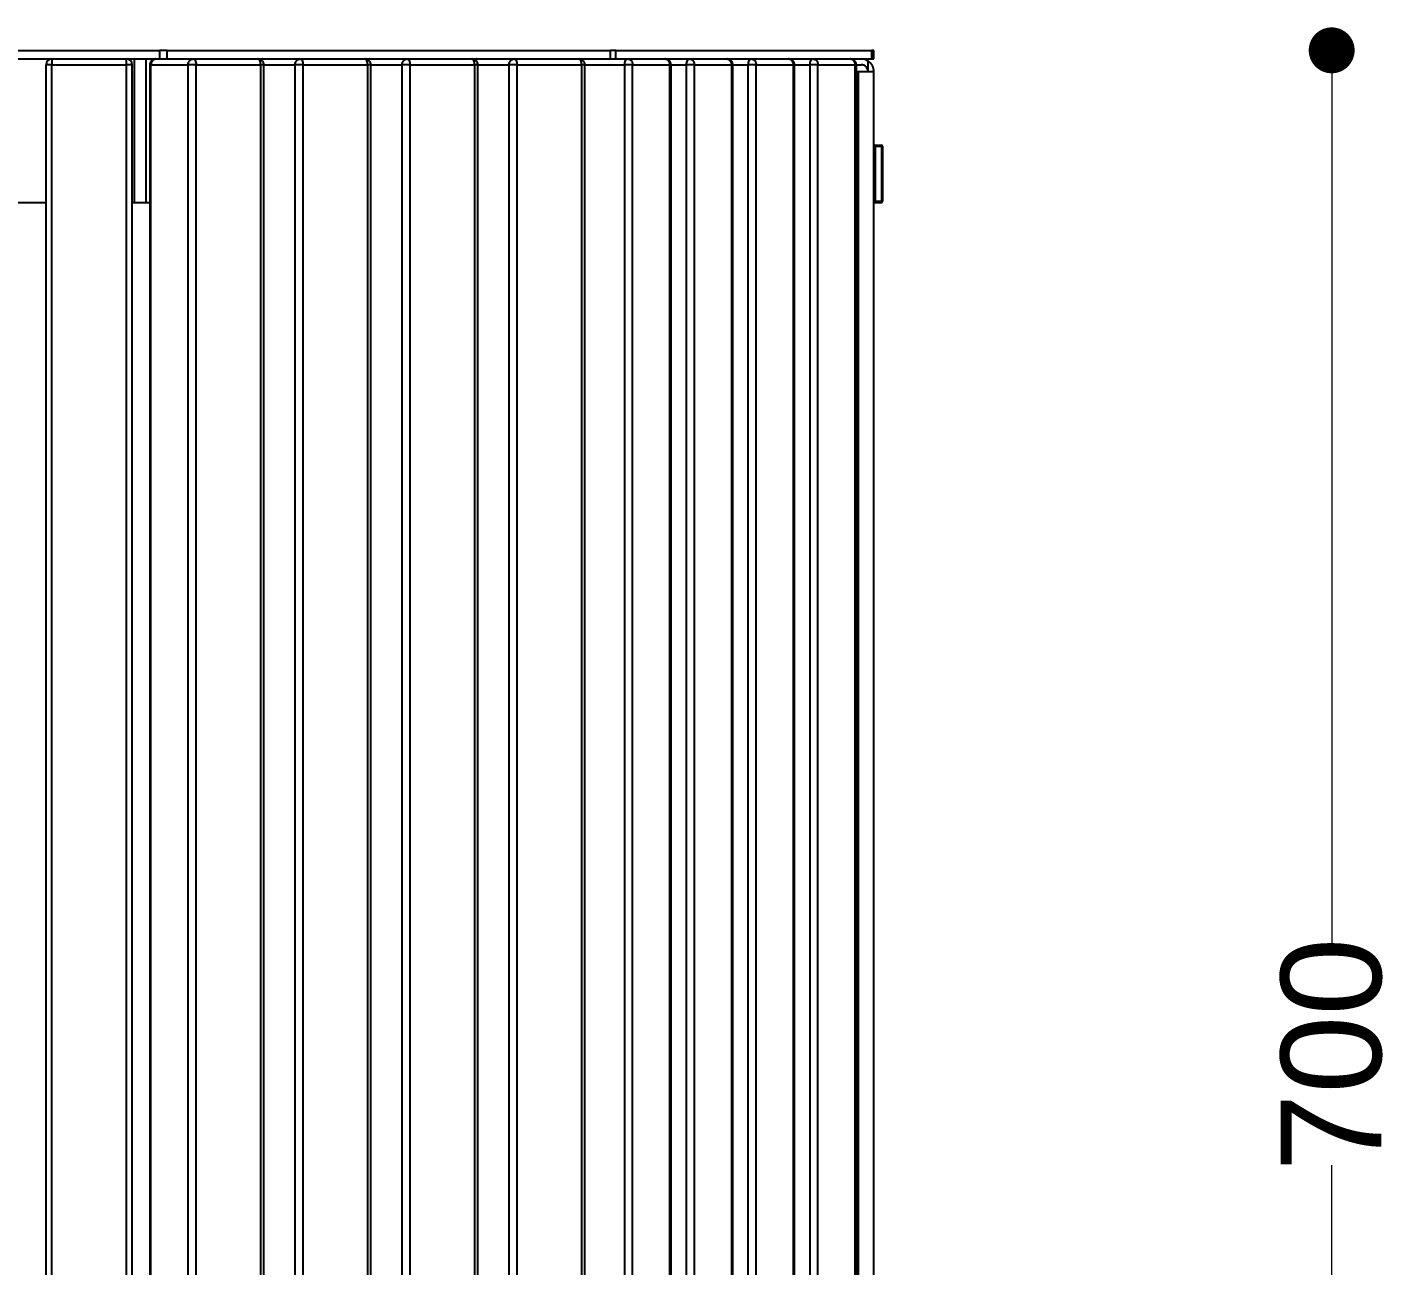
# Model space of a CAD drawing. Header units: millimetres. Extents: x 10366 to 13995, y 24552 to 29685.
# Drawn here: x 11172.3 to 11649.8, y 26531.5 to 26963 of the extents above; entities that cross this region are included whole.
import ezdxf

# ---------------------------------------------------------------- set-up
doc = ezdxf.new("R2010")
doc.units = ezdxf.units.MM
doc.header["$LTSCALE"] = 3
doc.layers.add('Default', color=7, linetype='Continuous')
doc.styles.get("Standard").update_dxf_attribs({"font": 'arial.ttf'})
doc.dimstyles.new('MATEUSZ', dxfattribs={"dimtxt": 35, "dimasz": 16, "dimexe": 0.18, "dimexo": 0.0625, "dimgap": 0.09, "dimtad": 0, "dimdec": 0, "dimdsep": 46, "dimtxsty": 'Standard', "dimblk": 'DOT', "dimcen": 0.09, "dimse1": 1, "dimse2": 1, "dimadec": 0, "dimazin": 0, "dimtfac": 1, "dimtdec": 0, "dimtofl": 0, "dimtmove": 0, "dimatfit": 3, "dimfxl": 1, "dimtolj": 1, "dimtzin": 0, "dimlwd": 9, "dimlwe": 9, "dimarcsym": 0})

# ---------------------------------------------------------------- blocks, each defined once
blk = doc.blocks.new('_Dot')
at = {"color": 0, "linetype": 'ByBlock', "lineweight": -2}
blk.add_line((-0.5, 0), (-1, 0), dxfattribs=at)
at = {"color": 0, "linetype": 'ByBlock', "const_width": 0.5}
blk.add_lwpolyline([(-0.25, 0, 1), (0.25, 0, 1)], format="xyb", close=True, dxfattribs=at)
blk = doc.blocks.new('*D27')
at = {"color": 0, "lineweight": 9, "transparency": 16777216}
for p, q in [((11626.85, 26938.99), (11626.85, 26643.54)), ((11626.85, 26270.99), (11626.85, 26566.43))]:
    blk.add_line(p, q, dxfattribs=at)
at = {"layer": 'Defpoints', "color": 0, "transparency": 16777216}
for p in [(11467.3, 26954.99), (11626.85, 26954.99), (11437.3, 26254.99)]:
    blk.add_point(p, dxfattribs=at)
at = {"color": 0, "lineweight": 9, "transparency": 16777216, "xscale": 16, "yscale": 16, "zscale": 16}
for p, rotation in [((11626.85, 26954.99), 90), ((11626.85, 26254.99), 270)]:
    blk.add_blockref('_Dot', p, dxfattribs=dict(at, rotation=rotation))
at = {"color": 0, "transparency": 16777216, "insert": (11626.85, 26604.99), "char_height": 35, "attachment_point": 5, "rotation": 90}
blk.add_mtext('\\A1;700', dxfattribs=at)

msp = doc.modelspace()

# ---------------------------------------------------------------- linework, layer by layer
at = {"layer": 'Default'}
for p, q in [((11039.98, 26954.99), (11218.47, 26954.99)), ((11218.47, 26951.99), (11218.47, 26954.99)), ((11220.97, 26954.99), (11375.55, 26954.99)), ((11220.97, 26951.99), (11220.97, 26954.99)), ((11375.55, 26951.99), (11375.55, 26954.99)), ((11377.38, 26954.99), (11466.63, 26954.99)), ((11377.38, 26951.99), (11377.38, 26954.99)), ((11466.63, 26951.99), (11466.63, 26954.99)), ((11467.3, 26951.99), (11467.3, 26954.99)), ((11039.98, 26951.99), (11218.47, 26951.99)), ((11178.81, 26329.5), (11178.81, 26949.99)), ((11180.81, 26949.99), (11206.81, 26949.99)), ((11180.81, 26329.5), (11180.81, 26949.99)), ((11206.81, 26329.5), (11206.81, 26949.99)), ((11208.81, 26329.5), (11208.81, 26949.99)), ((11209.63, 26901.99), (11209.63, 26951.99)), ((11213.64, 26901.99), (11213.64, 26951.99)), ((11215.07, 26329.5), (11215.07, 26949.99)), ((11215.34, 26949.99), (11228.34, 26949.99)), ((11215.34, 26329.5), (11215.34, 26949.99)), ((11220.97, 26951.99), (11375.55, 26951.99)), ((11228.34, 26329.5), (11228.34, 26949.99)), ((11231.07, 26949.99), (11253.59, 26949.99)), ((11231.07, 26329.5), (11231.07, 26949.99)), ((11253.59, 26329.5), (11253.59, 26949.99)), ((11254.59, 26949.99), (11265.63, 26949.99)), ((11254.59, 26949.99), (11254.59, 26329.5)), ((11265.63, 26329.5), (11265.63, 26949.99)), ((11268.36, 26949.99), (11290.88, 26949.99)), ((11268.36, 26329.5), (11268.36, 26949.99)), ((11290.88, 26329.5), (11290.88, 26949.99)), ((11291.88, 26949.99), (11302.92, 26949.99)), ((11291.88, 26949.99), (11291.88, 26329.5)), ((11302.92, 26329.5), (11302.92, 26949.99)), ((11305.65, 26949.99), (11328.17, 26949.99)), ((11305.65, 26329.5), (11305.65, 26949.99)), ((11328.17, 26329.5), (11328.17, 26949.99)), ((11329.17, 26949.99), (11340.21, 26949.99)), ((11329.17, 26949.99), (11329.17, 26329.5)), ((11340.21, 26329.5), (11340.21, 26949.99)), ((11342.94, 26949.99), (11365.46, 26949.99)), ((11342.94, 26329.5), (11342.94, 26949.99)), ((11365.46, 26329.5), (11365.46, 26949.99)), ((11366.46, 26949.99), (11380.48, 26949.99)), ((11366.46, 26949.99), (11366.46, 26329.5)), ((11377.38, 26951.99), (11466.63, 26951.99)), ((11380.48, 26329.5), (11380.48, 26949.99)), ((11383.21, 26949.99), (11396.21, 26949.99)), ((11383.21, 26329.5), (11383.21, 26949.99)), ((11396.21, 26949.99), (11402.01, 26949.99)), ((11396.21, 26329.5), (11396.21, 26949.99)), ((11396.48, 26949.99), (11396.48, 26329.5)), ((11402.01, 26329.5), (11402.01, 26949.99)), ((11404.74, 26949.99), (11417.74, 26949.99)), ((11404.74, 26329.5), (11404.74, 26949.99)), ((11417.74, 26329.5), (11417.74, 26949.99)), ((11417.97, 26949.99), (11423.54, 26949.99)), ((11418.01, 26949.99), (11418.01, 26329.5)), ((11423.54, 26329.5), (11423.54, 26949.99)), ((11426.27, 26949.99), (11439.27, 26949.99)), ((11426.27, 26329.5), (11426.27, 26949.99)), ((11439.27, 26949.99), (11445.07, 26949.99)), ((11439.27, 26329.5), (11439.27, 26949.99)), ((11439.54, 26949.99), (11439.54, 26329.5)), ((11445.07, 26329.5), (11445.07, 26949.99)), ((11447.8, 26949.99), (11460.8, 26949.99)), ((11447.8, 26329.5), (11447.8, 26949.99)), ((11460.8, 26329.5), (11460.8, 26949.99)), ((11460.8, 26949.99), (11462.81, 26949.99)), ((11461.97, 26947.5), (11460.8, 26947.5)), ((11461.07, 26949.99), (11461.07, 26329.5)), ((11461.97, 26331.99), (11461.97, 26947.5)), ((11465.3, 26947.5), (11465.3, 26951.23)), ((11467.3, 26331.99), (11467.3, 26947.5)), ((11467.7, 26921.99), (11469.9, 26921.99)), ((11467.7, 26921.59), (11467.7, 26902.39)), ((11467.7, 26921.59), (11469.9, 26921.59)), ((11469.9, 26921.59), (11469.9, 26902.39)), ((11470.3, 26921.59), (11470.3, 26902.39)), ((11165.76, 26901.99), (11178.81, 26901.99)), ((11208.81, 26901.99), (11209.63, 26901.99)), ((11213.64, 26901.99), (11215.34, 26901.99)), ((11467.7, 26902.39), (11469.9, 26902.39)), ((11467.7, 26901.99), (11469.9, 26901.99))]:
    msp.add_line(p, q, dxfattribs=at)
for points in [[(11220.97, 26954.99, 0), (11218.47, 26954.99, 0)], [(11377.38, 26954.99, 0), (11375.55, 26954.99, 0)], [(11467.3, 26954.99, 0), (11467.3, 26954.99, 0), (11467.3, 26954.99, 0), (11467.3, 26954.99, 0), (11467.3, 26954.99, 0), (11467.3, 26954.99, 0), (11467.3, 26954.99, 0), (11467.3, 26954.99, 0), (11467.3, 26954.99, 0), (11467.3, 26954.99, 0), (11467.3, 26954.99, 0), (11467.3, 26954.99, 0), (11467.3, 26954.99, 0), (11467.3, 26954.99, 0), (11467.3, 26954.99, 0), (11467.28, 26954.99, 0), (11467.23, 26954.99, 0), (11466.63, 26954.99, 0)], [(11180.81, 26949.99, 0), (11178.81, 26949.99, 0)], [(11180.81, 26951.99, 0), (11180.81, 26951.99, 0), (11180.81, 26951.99, 0), (11180.81, 26951.99, 0), (11180.81, 26951.99, 0), (11180.81, 26951.99, 0), (11180.81, 26951.99, 0), (11180.81, 26951.99, 0), (11180.81, 26951.99, 0), (11180.81, 26951.99, 0), (11180.81, 26951.99, 0), (11180.81, 26951.99, 0), (11180.81, 26951.98, 0), (11180.81, 26951.98, 0), (11180.81, 26951.97, 0), (11180.81, 26951.93, 0), (11180.81, 26951.74, 0), (11180.81, 26949.99, 0)], [(11206.81, 26949.99, 0), (11206.81, 26951.99, 0)], [(11208.81, 26949.99, 0), (11208.81, 26949.99, 0), (11208.81, 26949.99, 0), (11208.81, 26949.99, 0), (11208.81, 26949.99, 0), (11208.81, 26949.99, 0), (11208.81, 26949.99, 0), (11208.81, 26949.99, 0), (11208.81, 26949.99, 0), (11208.81, 26949.99, 0), (11208.81, 26949.99, 0), (11208.81, 26949.99, 0), (11208.81, 26949.99, 0), (11208.81, 26949.99, 0), (11208.8, 26949.99, 0), (11208.76, 26949.99, 0), (11208.57, 26949.99, 0), (11206.81, 26949.99, 0)], [(11215.07, 26949.99, 0), (11215.08, 26950.19, 0), (11215.11, 26950.38, 0), (11215.16, 26950.58, 0), (11215.23, 26950.77, 0), (11215.32, 26950.95, 0), (11215.43, 26951.12, 0), (11215.55, 26951.28, 0), (11215.68, 26951.42, 0), (11215.83, 26951.55, 0), (11215.99, 26951.66, 0), (11216.15, 26951.76, 0), (11216.32, 26951.84, 0), (11216.5, 26951.9, 0), (11216.69, 26951.95, 0), (11216.88, 26951.98, 0), (11217.07, 26951.99, 0)], [(11217.07, 26951.99, 0), (11216.92, 26951.98, 0), (11216.76, 26951.95, 0), (11216.6, 26951.91, 0), (11216.43, 26951.84, 0), (11216.28, 26951.76, 0), (11216.12, 26951.66, 0), (11215.98, 26951.54, 0), (11215.85, 26951.4, 0), (11215.73, 26951.25, 0), (11215.62, 26951.08, 0), (11215.53, 26950.9, 0), (11215.46, 26950.72, 0), (11215.41, 26950.54, 0), (11215.37, 26950.35, 0), (11215.34, 26949.99, 0)], [(11218.47, 26951.99, 0), (11220.97, 26951.99, 0)], [(11228.34, 26949.99, 0), (11228.37, 26950.35, 0), (11228.46, 26950.72, 0), (11228.53, 26950.9, 0), (11228.62, 26951.08, 0), (11228.73, 26951.25, 0), (11228.85, 26951.4, 0), (11228.98, 26951.54, 0), (11229.12, 26951.66, 0), (11229.28, 26951.76, 0), (11229.43, 26951.84, 0), (11229.6, 26951.91, 0), (11229.76, 26951.95, 0), (11229.92, 26951.98, 0), (11230.07, 26951.99, 0)], [(11231.07, 26949.99, 0), (11228.34, 26949.99, 0)], [(11230.07, 26951.99, 0), (11230.12, 26951.98, 0), (11230.16, 26951.98, 0), (11230.21, 26951.97, 0), (11230.3, 26951.93, 0), (11230.39, 26951.88, 0), (11230.49, 26951.81, 0), (11230.58, 26951.71, 0), (11230.66, 26951.6, 0), (11230.74, 26951.47, 0), (11230.88, 26951.16, 0), (11230.98, 26950.81, 0), (11231.05, 26950.44, 0), (11231.07, 26949.99, 0)], [(11253.59, 26949.99, 0), (11253.57, 26950.35, 0), (11253.52, 26950.72, 0), (11253.43, 26951.08, 0), (11253.3, 26951.4, 0), (11253.22, 26951.54, 0), (11253.14, 26951.66, 0), (11253.05, 26951.76, 0), (11252.96, 26951.84, 0), (11252.86, 26951.91, 0), (11252.77, 26951.95, 0), (11252.72, 26951.97, 0), (11252.68, 26951.98, 0), (11252.63, 26951.98, 0), (11252.59, 26951.99, 0)], [(11252.59, 26951.99, 0), (11252.75, 26951.98, 0), (11252.92, 26951.95, 0), (11253.09, 26951.9, 0), (11253.25, 26951.83, 0)], [(11252.59, 26951.99, 0), (11252.77, 26951.98, 0), (11252.96, 26951.95, 0), (11253.14, 26951.91, 0), (11253.31, 26951.85, 0), (11253.48, 26951.77, 0), (11253.65, 26951.68, 0), (11253.81, 26951.57, 0), (11253.96, 26951.44, 0), (11254.1, 26951.3, 0), (11254.22, 26951.14, 0), (11254.33, 26950.97, 0), (11254.42, 26950.79, 0), (11254.49, 26950.6, 0), (11254.55, 26950.39, 0), (11254.58, 26950.19, 0), (11254.59, 26949.99, 0)], [(11254.36, 26951.99, 0), (11254.22, 26951.98, 0), (11254.08, 26951.96, 0), (11253.93, 26951.92, 0), (11253.79, 26951.87, 0), (11253.64, 26951.81, 0), (11253.5, 26951.72, 0), (11253.37, 26951.62, 0), (11253.24, 26951.51, 0)], [(11253.27, 26951.66, 0), (11253.52, 26951.8, 0), (11253.79, 26951.9, 0), (11254.07, 26951.96, 0), (11254.36, 26951.99, 0)], [(11254.59, 26949.99, 0), (11254.59, 26949.99, 0), (11254.59, 26949.99, 0), (11254.59, 26949.99, 0), (11254.59, 26949.99, 0), (11254.59, 26949.99, 0), (11254.59, 26949.99, 0), (11254.59, 26949.99, 0), (11254.59, 26949.99, 0), (11254.59, 26949.99, 0), (11254.59, 26949.99, 0), (11254.59, 26949.99, 0), (11254.59, 26949.99, 0), (11254.58, 26949.99, 0), (11254.56, 26949.99, 0), (11254.31, 26949.99, 0), (11253.59, 26949.99, 0)], [(11265.63, 26949.99, 0), (11265.66, 26950.35, 0), (11265.75, 26950.72, 0), (11265.82, 26950.9, 0), (11265.91, 26951.08, 0), (11266.02, 26951.25, 0), (11266.14, 26951.4, 0), (11266.27, 26951.54, 0), (11266.41, 26951.66, 0), (11266.57, 26951.76, 0), (11266.72, 26951.84, 0), (11266.88, 26951.91, 0), (11267.05, 26951.95, 0), (11267.21, 26951.98, 0), (11267.36, 26951.99, 0)], [(11268.36, 26949.99, 0), (11265.63, 26949.99, 0)], [(11267.36, 26951.99, 0), (11267.41, 26951.98, 0), (11267.45, 26951.98, 0), (11267.5, 26951.97, 0), (11267.59, 26951.93, 0), (11267.68, 26951.88, 0), (11267.78, 26951.81, 0), (11267.87, 26951.71, 0), (11267.95, 26951.6, 0), (11268.03, 26951.47, 0), (11268.17, 26951.16, 0), (11268.27, 26950.81, 0), (11268.33, 26950.44, 0), (11268.36, 26949.99, 0)], [(11290.88, 26949.99, 0), (11290.86, 26950.35, 0), (11290.81, 26950.72, 0), (11290.71, 26951.08, 0), (11290.59, 26951.4, 0), (11290.51, 26951.54, 0), (11290.43, 26951.66, 0), (11290.34, 26951.76, 0), (11290.25, 26951.84, 0), (11290.15, 26951.91, 0), (11290.06, 26951.95, 0), (11290.01, 26951.97, 0), (11289.97, 26951.98, 0), (11289.92, 26951.98, 0), (11289.88, 26951.99, 0)], [(11289.88, 26951.99, 0), (11290.07, 26951.97, 0), (11290.26, 26951.94, 0), (11290.46, 26951.87, 0), (11290.65, 26951.77, 0)], [(11289.88, 26951.99, 0), (11290.06, 26951.98, 0), (11290.25, 26951.95, 0), (11290.43, 26951.91, 0), (11290.6, 26951.85, 0), (11290.77, 26951.77, 0), (11290.94, 26951.68, 0), (11291.1, 26951.57, 0), (11291.25, 26951.44, 0), (11291.39, 26951.3, 0), (11291.51, 26951.14, 0), (11291.62, 26950.97, 0), (11291.71, 26950.79, 0), (11291.78, 26950.6, 0), (11291.84, 26950.39, 0), (11291.87, 26950.19, 0), (11291.88, 26949.99, 0)], [(11291.65, 26951.99, 0), (11291.51, 26951.98, 0), (11291.36, 26951.96, 0), (11291.21, 26951.92, 0), (11291.06, 26951.86, 0), (11290.91, 26951.79, 0), (11290.76, 26951.7, 0), (11290.63, 26951.6, 0), (11290.5, 26951.48, 0)], [(11290.66, 26951.72, 0), (11290.89, 26951.83, 0), (11291.13, 26951.92, 0), (11291.39, 26951.97, 0), (11291.65, 26951.99, 0)], [(11291.88, 26949.99, 0), (11291.88, 26949.99, 0), (11291.88, 26949.99, 0), (11291.88, 26949.99, 0), (11291.88, 26949.99, 0), (11291.88, 26949.99, 0), (11291.88, 26949.99, 0), (11291.88, 26949.99, 0), (11291.88, 26949.99, 0), (11291.88, 26949.99, 0), (11291.88, 26949.99, 0), (11291.88, 26949.99, 0), (11291.88, 26949.99, 0), (11291.87, 26949.99, 0), (11291.85, 26949.99, 0), (11291.6, 26949.99, 0), (11290.88, 26949.99, 0)], [(11302.92, 26949.99, 0), (11302.95, 26950.35, 0), (11303.04, 26950.72, 0), (11303.11, 26950.9, 0), (11303.2, 26951.08, 0), (11303.31, 26951.25, 0), (11303.43, 26951.4, 0), (11303.56, 26951.54, 0), (11303.7, 26951.66, 0), (11303.86, 26951.76, 0), (11304.01, 26951.84, 0), (11304.17, 26951.91, 0), (11304.34, 26951.95, 0), (11304.49, 26951.98, 0), (11304.65, 26951.99, 0)], [(11305.65, 26949.99, 0), (11302.92, 26949.99, 0)], [(11304.65, 26951.99, 0), (11304.7, 26951.98, 0), (11304.74, 26951.98, 0), (11304.79, 26951.97, 0), (11304.88, 26951.93, 0), (11304.97, 26951.88, 0), (11305.06, 26951.81, 0), (11305.15, 26951.71, 0), (11305.24, 26951.6, 0), (11305.32, 26951.47, 0), (11305.46, 26951.16, 0), (11305.56, 26950.81, 0), (11305.62, 26950.44, 0), (11305.65, 26949.99, 0)], [(11328.17, 26949.99, 0), (11328.15, 26950.35, 0), (11328.1, 26950.72, 0), (11328, 26951.08, 0), (11327.87, 26951.4, 0), (11327.8, 26951.54, 0), (11327.71, 26951.66, 0), (11327.63, 26951.76, 0), (11327.54, 26951.84, 0), (11327.44, 26951.91, 0), (11327.35, 26951.95, 0), (11327.3, 26951.97, 0), (11327.26, 26951.98, 0), (11327.21, 26951.98, 0), (11327.17, 26951.99, 0)], [(11327.17, 26951.99, 0), (11327.34, 26951.97, 0), (11327.52, 26951.94, 0), (11327.71, 26951.89, 0), (11327.89, 26951.8, 0)], [(11327.17, 26951.99, 0), (11327.35, 26951.98, 0), (11327.54, 26951.95, 0), (11327.72, 26951.91, 0), (11327.89, 26951.85, 0), (11328.06, 26951.77, 0), (11328.23, 26951.68, 0), (11328.39, 26951.57, 0), (11328.54, 26951.44, 0), (11328.68, 26951.3, 0), (11328.8, 26951.14, 0), (11328.91, 26950.97, 0), (11329, 26950.79, 0), (11329.07, 26950.6, 0), (11329.13, 26950.39, 0), (11329.16, 26950.19, 0), (11329.17, 26949.99, 0)], [(11328.94, 26951.99, 0), (11328.8, 26951.98, 0), (11328.67, 26951.96, 0), (11328.53, 26951.93, 0), (11328.39, 26951.88, 0), (11328.25, 26951.82, 0), (11328.11, 26951.74, 0), (11327.98, 26951.65, 0), (11327.85, 26951.54, 0)], [(11327.89, 26951.69, 0), (11328.13, 26951.82, 0), (11328.39, 26951.91, 0), (11328.66, 26951.97, 0), (11328.94, 26951.99, 0)], [(11328.9, 26949.99, 0), (11329.15, 26949.99, 0), (11329.17, 26949.99, 0), (11329.17, 26949.99, 0), (11329.17, 26949.99, 0), (11329.17, 26949.99, 0), (11329.17, 26949.99, 0), (11329.17, 26949.99, 0), (11329.17, 26949.99, 0), (11329.17, 26949.99, 0), (11329.17, 26949.99, 0), (11329.17, 26949.99, 0), (11329.17, 26949.99, 0), (11329.17, 26949.99, 0), (11329.17, 26949.99, 0), (11329.17, 26949.99, 0), (11329.17, 26949.99, 0), (11329.17, 26949.99, 0), (11329.17, 26949.99, 0), (11329.17, 26949.99, 0), (11329.17, 26949.99, 0), (11329.16, 26949.99, 0), (11329.15, 26949.99, 0), (11329.01, 26949.99, 0), (11328.17, 26949.99, 0)], [(11340.21, 26949.99, 0), (11340.24, 26950.35, 0), (11340.33, 26950.72, 0), (11340.4, 26950.9, 0), (11340.49, 26951.08, 0), (11340.6, 26951.25, 0), (11340.72, 26951.4, 0), (11340.85, 26951.54, 0), (11340.99, 26951.66, 0), (11341.14, 26951.76, 0), (11341.3, 26951.84, 0), (11341.46, 26951.91, 0), (11341.62, 26951.95, 0), (11341.78, 26951.98, 0), (11341.94, 26951.99, 0)], [(11342.94, 26949.99, 0), (11340.21, 26949.99, 0)], [(11341.94, 26951.99, 0), (11341.98, 26951.98, 0), (11342.03, 26951.98, 0), (11342.08, 26951.97, 0), (11342.17, 26951.93, 0), (11342.26, 26951.88, 0), (11342.35, 26951.81, 0), (11342.44, 26951.71, 0), (11342.53, 26951.6, 0), (11342.61, 26951.47, 0), (11342.75, 26951.16, 0), (11342.85, 26950.81, 0), (11342.91, 26950.44, 0), (11342.94, 26949.99, 0)], [(11365.46, 26949.99, 0), (11365.44, 26950.35, 0), (11365.39, 26950.72, 0), (11365.29, 26951.08, 0), (11365.16, 26951.4, 0), (11365.09, 26951.54, 0), (11365, 26951.66, 0), (11364.92, 26951.76, 0), (11364.82, 26951.84, 0), (11364.73, 26951.91, 0), (11364.64, 26951.95, 0), (11364.59, 26951.97, 0), (11364.55, 26951.98, 0), (11364.5, 26951.98, 0), (11364.46, 26951.99, 0)], [(11364.46, 26951.99, 0), (11364.62, 26951.98, 0), (11364.78, 26951.95, 0), (11364.95, 26951.9, 0), (11365.11, 26951.84, 0)], [(11364.46, 26951.99, 0), (11364.64, 26951.98, 0), (11364.83, 26951.95, 0), (11365.01, 26951.91, 0), (11365.18, 26951.85, 0), (11365.35, 26951.77, 0), (11365.52, 26951.68, 0), (11365.68, 26951.57, 0), (11365.83, 26951.44, 0), (11365.97, 26951.3, 0), (11366.09, 26951.14, 0), (11366.2, 26950.97, 0), (11366.29, 26950.79, 0), (11366.36, 26950.6, 0), (11366.41, 26950.39, 0), (11366.45, 26950.19, 0), (11366.46, 26949.99, 0)], [(11366.46, 26949.99, 0), (11366.46, 26949.99, 0), (11366.46, 26949.99, 0), (11366.46, 26949.99, 0), (11366.46, 26949.99, 0), (11366.46, 26949.99, 0), (11366.46, 26949.99, 0), (11366.46, 26949.99, 0), (11366.46, 26949.99, 0), (11366.46, 26949.99, 0), (11366.46, 26949.99, 0), (11366.46, 26949.99, 0), (11366.45, 26949.99, 0), (11366.45, 26949.99, 0), (11366.43, 26949.99, 0), (11366.18, 26949.99, 0), (11365.46, 26949.99, 0)], [(11375.55, 26951.99, 0), (11377.38, 26951.99, 0)], [(11380.48, 26949.99, 0), (11380.5, 26950.35, 0), (11380.55, 26950.72, 0), (11380.65, 26951.08, 0), (11380.78, 26951.4, 0), (11380.85, 26951.54, 0), (11380.94, 26951.66, 0), (11381.02, 26951.76, 0), (11381.11, 26951.84, 0), (11381.21, 26951.91, 0), (11381.3, 26951.95, 0), (11381.35, 26951.97, 0), (11381.39, 26951.98, 0), (11381.44, 26951.98, 0), (11381.48, 26951.99, 0)], [(11383.21, 26949.99, 0), (11380.48, 26949.99, 0)], [(11381.48, 26951.99, 0), (11381.64, 26951.98, 0), (11381.8, 26951.95, 0), (11381.96, 26951.91, 0), (11382.12, 26951.84, 0), (11382.28, 26951.76, 0), (11382.43, 26951.66, 0), (11382.57, 26951.54, 0), (11382.71, 26951.4, 0), (11382.83, 26951.25, 0), (11382.93, 26951.08, 0), (11383.02, 26950.9, 0), (11383.09, 26950.72, 0), (11383.15, 26950.54, 0), (11383.19, 26950.35, 0), (11383.21, 26949.99, 0)], [(11396.21, 26949.99, 0), (11396.19, 26950.35, 0), (11396.09, 26950.72, 0), (11396.02, 26950.9, 0), (11395.93, 26951.08, 0), (11395.83, 26951.25, 0), (11395.71, 26951.4, 0), (11395.57, 26951.54, 0), (11395.43, 26951.66, 0), (11395.28, 26951.76, 0), (11395.12, 26951.84, 0), (11394.96, 26951.91, 0), (11394.8, 26951.95, 0), (11394.64, 26951.98, 0), (11394.48, 26951.99, 0)], [(11394.48, 26951.99, 0), (11394.67, 26951.98, 0), (11394.86, 26951.95, 0), (11395.04, 26951.91, 0), (11395.22, 26951.84, 0), (11395.4, 26951.76, 0), (11395.57, 26951.67, 0), (11395.73, 26951.55, 0), (11395.87, 26951.42, 0), (11396.01, 26951.28, 0), (11396.13, 26951.12, 0), (11396.23, 26950.95, 0), (11396.32, 26950.77, 0), (11396.39, 26950.58, 0), (11396.44, 26950.39, 0), (11396.47, 26950.19, 0), (11396.48, 26949.99, 0)], [(11402.01, 26949.99, 0), (11402.03, 26950.35, 0), (11402.08, 26950.72, 0), (11402.17, 26951.08, 0), (11402.3, 26951.4, 0), (11402.38, 26951.54, 0), (11402.46, 26951.66, 0), (11402.55, 26951.76, 0), (11402.64, 26951.84, 0), (11402.74, 26951.91, 0), (11402.83, 26951.95, 0), (11402.88, 26951.97, 0), (11402.92, 26951.98, 0), (11402.97, 26951.98, 0), (11403.01, 26951.99, 0)], [(11404.74, 26949.99, 0), (11402.01, 26949.99, 0)], [(11403.01, 26951.99, 0), (11403.17, 26951.98, 0), (11403.33, 26951.95, 0), (11403.49, 26951.91, 0), (11403.65, 26951.84, 0), (11403.81, 26951.76, 0), (11403.96, 26951.66, 0), (11404.1, 26951.54, 0), (11404.24, 26951.4, 0), (11404.36, 26951.25, 0), (11404.46, 26951.08, 0), (11404.55, 26950.9, 0), (11404.62, 26950.72, 0), (11404.68, 26950.54, 0), (11404.71, 26950.35, 0), (11404.74, 26949.99, 0)], [(11417.74, 26949.99, 0), (11417.71, 26950.35, 0), (11417.62, 26950.72, 0), (11417.55, 26950.9, 0), (11417.46, 26951.08, 0), (11417.36, 26951.25, 0), (11417.24, 26951.4, 0), (11417.1, 26951.54, 0), (11416.96, 26951.66, 0), (11416.81, 26951.76, 0), (11416.65, 26951.84, 0), (11416.49, 26951.91, 0), (11416.33, 26951.95, 0), (11416.17, 26951.98, 0), (11416.01, 26951.99, 0)], [(11416.01, 26951.99, 0), (11416.2, 26951.98, 0), (11416.39, 26951.95, 0), (11416.57, 26951.91, 0), (11416.75, 26951.84, 0), (11416.93, 26951.76, 0), (11417.09, 26951.67, 0), (11417.25, 26951.55, 0), (11417.4, 26951.42, 0), (11417.54, 26951.28, 0), (11417.66, 26951.12, 0), (11417.76, 26950.95, 0), (11417.85, 26950.77, 0), (11417.92, 26950.58, 0), (11417.97, 26950.39, 0), (11418, 26950.19, 0), (11418.01, 26949.99, 0)], [(11423.54, 26949.99, 0), (11423.56, 26950.35, 0), (11423.61, 26950.72, 0), (11423.7, 26951.08, 0), (11423.83, 26951.4, 0), (11423.91, 26951.54, 0), (11423.99, 26951.66, 0), (11424.08, 26951.76, 0), (11424.17, 26951.84, 0), (11424.27, 26951.91, 0), (11424.36, 26951.95, 0), (11424.4, 26951.97, 0), (11424.45, 26951.98, 0), (11424.5, 26951.98, 0), (11424.54, 26951.99, 0)], [(11426.27, 26949.99, 0), (11423.54, 26949.99, 0)], [(11424.54, 26951.99, 0), (11424.7, 26951.98, 0), (11424.86, 26951.95, 0), (11425.02, 26951.91, 0), (11425.18, 26951.84, 0), (11425.34, 26951.76, 0), (11425.49, 26951.66, 0), (11425.63, 26951.54, 0), (11425.77, 26951.4, 0), (11425.89, 26951.25, 0), (11425.99, 26951.08, 0), (11426.08, 26950.9, 0), (11426.15, 26950.72, 0), (11426.21, 26950.54, 0), (11426.24, 26950.35, 0), (11426.27, 26949.99, 0)], [(11439.27, 26949.99, 0), (11439.24, 26950.35, 0), (11439.15, 26950.72, 0), (11439.08, 26950.9, 0), (11438.99, 26951.08, 0), (11438.89, 26951.25, 0), (11438.77, 26951.4, 0), (11438.63, 26951.54, 0), (11438.49, 26951.66, 0), (11438.34, 26951.76, 0), (11438.18, 26951.84, 0), (11438.02, 26951.91, 0), (11437.86, 26951.95, 0), (11437.7, 26951.98, 0), (11437.54, 26951.99, 0)], [(11437.54, 26951.99, 0), (11437.73, 26951.98, 0), (11437.91, 26951.95, 0), (11438.1, 26951.91, 0), (11438.28, 26951.84, 0), (11438.46, 26951.76, 0), (11438.62, 26951.67, 0), (11438.78, 26951.55, 0), (11438.93, 26951.42, 0), (11439.07, 26951.28, 0), (11439.19, 26951.12, 0), (11439.29, 26950.95, 0), (11439.38, 26950.77, 0), (11439.45, 26950.58, 0), (11439.5, 26950.39, 0), (11439.53, 26950.19, 0), (11439.54, 26949.99, 0)], [(11445.07, 26949.99, 0), (11445.09, 26950.35, 0), (11445.14, 26950.72, 0), (11445.23, 26951.08, 0), (11445.36, 26951.4, 0), (11445.44, 26951.54, 0), (11445.52, 26951.66, 0), (11445.61, 26951.76, 0), (11445.7, 26951.84, 0), (11445.79, 26951.91, 0), (11445.89, 26951.95, 0), (11445.93, 26951.97, 0), (11445.98, 26951.98, 0), (11446.02, 26951.98, 0), (11446.07, 26951.99, 0)], [(11447.8, 26949.99, 0), (11445.07, 26949.99, 0)], [(11446.07, 26951.99, 0), (11446.23, 26951.98, 0), (11446.38, 26951.95, 0), (11446.55, 26951.91, 0), (11446.71, 26951.84, 0), (11446.86, 26951.76, 0), (11447.02, 26951.66, 0), (11447.16, 26951.54, 0), (11447.29, 26951.4, 0), (11447.41, 26951.25, 0), (11447.52, 26951.08, 0), (11447.61, 26950.9, 0), (11447.68, 26950.72, 0), (11447.73, 26950.54, 0), (11447.77, 26950.35, 0), (11447.8, 26949.99, 0)], [(11460.8, 26949.99, 0), (11460.77, 26950.35, 0), (11460.68, 26950.72, 0), (11460.61, 26950.9, 0), (11460.52, 26951.08, 0), (11460.41, 26951.25, 0), (11460.29, 26951.4, 0), (11460.16, 26951.54, 0), (11460.02, 26951.66, 0), (11459.86, 26951.76, 0), (11459.71, 26951.84, 0), (11459.55, 26951.91, 0), (11459.38, 26951.95, 0), (11459.23, 26951.98, 0), (11459.07, 26951.99, 0)], [(11459.07, 26951.99, 0), (11459.26, 26951.98, 0), (11459.44, 26951.95, 0), (11459.63, 26951.91, 0), (11459.81, 26951.84, 0), (11459.99, 26951.76, 0), (11460.15, 26951.67, 0), (11460.31, 26951.55, 0), (11460.46, 26951.42, 0), (11460.6, 26951.28, 0), (11460.72, 26951.12, 0), (11460.82, 26950.95, 0), (11460.91, 26950.77, 0), (11460.98, 26950.58, 0), (11461.03, 26950.39, 0), (11461.06, 26950.19, 0), (11461.07, 26949.99, 0)], [(11467.3, 26947.5, 0), (11467.3, 26947.5, 0), (11467.3, 26947.5, 0), (11467.3, 26947.5, 0), (11467.3, 26947.5, 0), (11467.3, 26947.5, 0), (11467.3, 26947.5, 0), (11467.3, 26947.5, 0), (11467.3, 26947.5, 0), (11467.3, 26947.5, 0), (11467.3, 26947.5, 0), (11467.3, 26947.5, 0), (11467.3, 26947.5, 0), (11467.3, 26947.5, 0), (11467.3, 26947.5, 0), (11467.29, 26947.5, 0), (11467.26, 26947.5, 0), (11467.12, 26947.5, 0), (11465.72, 26947.5, 0), (11461.97, 26947.5, 0)], [(11465.3, 26951.23, 0), (11464.73, 26951.56, 0), (11464.11, 26951.79, 0), (11463.47, 26951.94, 0), (11462.81, 26951.99, 0)], [(11465.3, 26947.5, 0), (11465.29, 26947.74, 0), (11465.25, 26947.99, 0), (11465.19, 26948.22, 0), (11465.11, 26948.46, 0), (11465, 26948.68, 0), (11464.88, 26948.89, 0), (11464.73, 26949.08, 0), (11464.56, 26949.26, 0), (11464.38, 26949.43, 0), (11464.19, 26949.57, 0), (11463.98, 26949.7, 0), (11463.76, 26949.8, 0), (11463.53, 26949.88, 0), (11463.29, 26949.94, 0), (11463.05, 26949.97, 0), (11462.81, 26949.99, 0)], [(11467.3, 26947.5, 0), (11467.27, 26948.05, 0), (11467.17, 26948.59, 0), (11467, 26949.12, 0), (11466.77, 26949.62, 0), (11466.48, 26950.09, 0), (11466.13, 26950.52, 0), (11465.74, 26950.9, 0), (11465.3, 26951.23, 0)], [(11466.63, 26951.99, 0), (11467.3, 26951.99, 0)], [(11467.7, 26921.59, 0), (11467.3, 26921.59, 0)], [(11467.7, 26921.99, 0), (11467.7, 26921.99, 0), (11467.7, 26921.99, 0), (11467.7, 26921.99, 0), (11467.7, 26921.99, 0), (11467.7, 26921.99, 0), (11467.7, 26921.99, 0), (11467.7, 26921.99, 0), (11467.7, 26921.99, 0), (11467.7, 26921.99, 0), (11467.7, 26921.99, 0), (11467.7, 26921.99, 0), (11467.7, 26921.99, 0), (11467.7, 26921.99, 0), (11467.7, 26921.98, 0), (11467.7, 26921.94, 0), (11467.7, 26921.59, 0)], [(11469.9, 26921.59, 0), (11469.9, 26921.99, 0)], [(11470.3, 26921.59, 0), (11470.3, 26921.59, 0), (11470.3, 26921.59, 0), (11470.3, 26921.59, 0), (11470.3, 26921.59, 0), (11470.3, 26921.59, 0), (11470.3, 26921.59, 0), (11470.3, 26921.59, 0), (11470.3, 26921.59, 0), (11470.3, 26921.59, 0), (11470.3, 26921.59, 0), (11470.3, 26921.59, 0), (11470.3, 26921.59, 0), (11470.3, 26921.59, 0), (11470.29, 26921.59, 0), (11470.25, 26921.59, 0), (11469.9, 26921.59, 0)], [(11209.63, 26901.99, 0), (11213.64, 26901.99, 0)], [(11467.3, 26902.39, 0), (11467.3, 26902.39, 0), (11467.3, 26902.39, 0), (11467.3, 26902.39, 0), (11467.3, 26902.39, 0), (11467.3, 26902.39, 0), (11467.3, 26902.39, 0), (11467.3, 26902.39, 0), (11467.3, 26902.39, 0), (11467.3, 26902.39, 0), (11467.3, 26902.39, 0), (11467.3, 26902.39, 0), (11467.3, 26902.39, 0), (11467.3, 26902.39, 0), (11467.31, 26902.39, 0), (11467.35, 26902.39, 0), (11467.7, 26902.39, 0)], [(11467.7, 26902.39, 0), (11467.7, 26901.99, 0)], [(11469.9, 26901.99, 0), (11469.9, 26901.99, 0), (11469.9, 26901.99, 0), (11469.9, 26901.99, 0), (11469.9, 26901.99, 0), (11469.9, 26901.99, 0), (11469.9, 26901.99, 0), (11469.9, 26901.99, 0), (11469.9, 26901.99, 0), (11469.9, 26901.99, 0), (11469.9, 26901.99, 0), (11469.9, 26901.99, 0), (11469.9, 26901.99, 0), (11469.9, 26901.99, 0), (11469.9, 26902, 0), (11469.9, 26902.03, 0), (11469.9, 26902.39, 0)], [(11469.9, 26902.39, 0), (11470.3, 26902.39, 0)]]:
    msp.add_polyline3d(points, dxfattribs=at)
msp.add_polyline3d([(11470.3, 26912.01, 0), (11470.3, 26914.42, 0), (11470.3, 26915.54, 0), (11470.3, 26915.92, 0), (11470.3, 26916.01, 0), (11470.3, 26916.03, 0), (11470.3, 26916.03, 0), (11470.3, 26916.03, 0), (11470.3, 26916.03, 0), (11470.3, 26916.03, 0), (11470.3, 26916.03, 0), (11470.3, 26916.03, 0), (11470.3, 26916.03, 0), (11470.3, 26916.03, 0), (11470.3, 26916.03, 0), (11470.3, 26916.03, 0), (11470.3, 26916.03, 0), (11470.3, 26916.03, 0), (11470.3, 26916.03, 0), (11470.3, 26916.03, 0), (11470.3, 26916.02, 0), (11470.3, 26915.99, 0), (11470.3, 26915.83, 0), (11470.3, 26909.73, 0), (11470.3, 26908.14, 0), (11470.3, 26907.99, 0), (11470.3, 26907.97, 0), (11470.3, 26907.97, 0), (11470.3, 26907.97, 0), (11470.3, 26907.97, 0), (11470.3, 26907.97, 0), (11470.3, 26907.97, 0), (11470.3, 26907.97, 0), (11470.3, 26907.97, 0), (11470.3, 26907.97, 0), (11470.3, 26907.97, 0), (11470.3, 26907.97, 0), (11470.3, 26907.97, 0), (11470.3, 26907.97, 0), (11470.3, 26907.97, 0), (11470.3, 26907.98, 0), (11470.3, 26908.02, 0), (11470.3, 26908.18, 0)], close=True, dxfattribs=at)
for centre, radius, start, end in [((11180.81, 26949.99), 2, 90, 180), ((11206.81, 26949.99), 2, 0, 90), ((11467.7, 26921.59), 0.4, 90, 180), ((11469.9, 26921.59), 0.4, 0, 90), ((11467.7, 26902.39), 0.4, 180, 270), ((11469.9, 26902.39), 0.4, 270, 0)]:
    msp.add_arc(centre, radius, start, end, dxfattribs=at)

# ---------------------------------------------------------------- dimensions: what is measured, and where the dimension line sits
dim = msp.add_linear_dim(base=(11626.85, 26954.99), p1=(11437.3, 26254.99), p2=(11467.3, 26954.99), angle=90, dimstyle='MATEUSZ')
dim.commit()
dim.dimension.update_dxf_attribs({"geometry": '*D27', "text_midpoint": (11626.85, 26604.99)})

doc.saveas('drawing.dxf')
